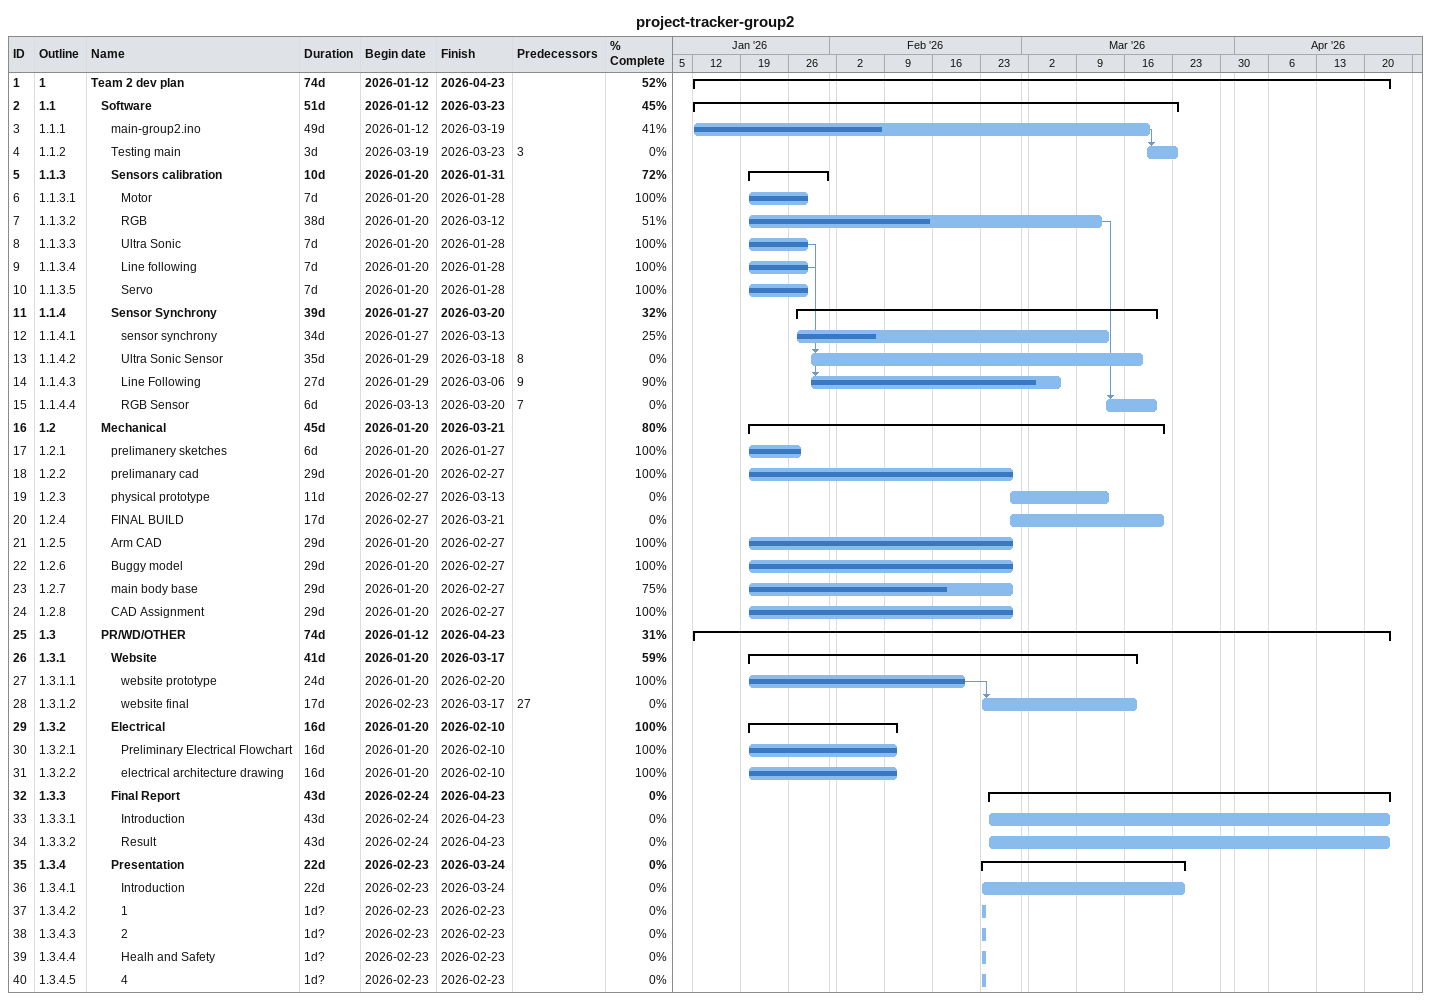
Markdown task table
project-tracker-group2

| ID | WBS | Task | Duration | Start | Finish | Predecessors | % complete |
|---|---|---|---|---|---|---|---|
| 1 | 1 | **Team 2 dev plan** | 74d | 2026-01-12 | 2026-04-23 |  | 52 |
| 2 | 1.1 | **Software** | 51d | 2026-01-12 | 2026-03-23 |  | 45 |
| 3 | 1.1.1 | main-group2.ino | 49d | 2026-01-12 | 2026-03-19 |  | 41 |
| 4 | 1.1.2 | Testing main | 3d | 2026-03-19 | 2026-03-23 | 3 | 0 |
| 5 | 1.1.3 | **Sensors calibration** | 10d | 2026-01-20 | 2026-01-31 |  | 72 |
| 6 | 1.1.3.1 | Motor | 7d | 2026-01-20 | 2026-01-28 |  | 100 |
| 7 | 1.1.3.2 | RGB | 38d | 2026-01-20 | 2026-03-12 |  | 51 |
| 8 | 1.1.3.3 | Ultra Sonic | 7d | 2026-01-20 | 2026-01-28 |  | 100 |
| 9 | 1.1.3.4 | Line following | 7d | 2026-01-20 | 2026-01-28 |  | 100 |
| 10 | 1.1.3.5 | Servo | 7d | 2026-01-20 | 2026-01-28 |  | 100 |
| 11 | 1.1.4 | **Sensor Synchrony** | 39d | 2026-01-27 | 2026-03-20 |  | 32 |
| 12 | 1.1.4.1 | sensor synchrony | 34d | 2026-01-27 | 2026-03-13 |  | 25 |
| 13 | 1.1.4.2 | Ultra Sonic Sensor | 35d | 2026-01-29 | 2026-03-18 | 8 | 0 |
| 14 | 1.1.4.3 | Line Following | 27d | 2026-01-29 | 2026-03-06 | 9 | 90 |
| 15 | 1.1.4.4 | RGB Sensor | 6d | 2026-03-13 | 2026-03-20 | 7 | 0 |
| 16 | 1.2 | **Mechanical** | 45d | 2026-01-20 | 2026-03-21 |  | 80 |
| 17 | 1.2.1 | prelimanery sketches | 6d | 2026-01-20 | 2026-01-27 |  | 100 |
| 18 | 1.2.2 | prelimanary cad | 29d | 2026-01-20 | 2026-02-27 |  | 100 |
| 19 | 1.2.3 | physical prototype | 11d | 2026-02-27 | 2026-03-13 |  | 0 |
| 20 | 1.2.4 | FINAL BUILD | 17d | 2026-02-27 | 2026-03-21 |  | 0 |
| 21 | 1.2.5 | Arm CAD | 29d | 2026-01-20 | 2026-02-27 |  | 100 |
| 22 | 1.2.6 | Buggy model | 29d | 2026-01-20 | 2026-02-27 |  | 100 |
| 23 | 1.2.7 | main body base | 29d | 2026-01-20 | 2026-02-27 |  | 75 |
| 24 | 1.2.8 | CAD Assignment | 29d | 2026-01-20 | 2026-02-27 |  | 100 |
| 25 | 1.3 | **PR/WD/OTHER** | 74d | 2026-01-12 | 2026-04-23 |  | 31 |
| 26 | 1.3.1 | **Website** | 41d | 2026-01-20 | 2026-03-17 |  | 59 |
| 27 | 1.3.1.1 | website prototype | 24d | 2026-01-20 | 2026-02-20 |  | 100 |
| 28 | 1.3.1.2 | website final | 17d | 2026-02-23 | 2026-03-17 | 27 | 0 |
| 29 | 1.3.2 | **Electrical** | 16d | 2026-01-20 | 2026-02-10 |  | 100 |
| 30 | 1.3.2.1 | Preliminary Electrical Flowchart | 16d | 2026-01-20 | 2026-02-10 |  | 100 |
| 31 | 1.3.2.2 | electrical architecture drawing | 16d | 2026-01-20 | 2026-02-10 |  | 100 |
| 32 | 1.3.3 | **Final Report** | 43d | 2026-02-24 | 2026-04-23 |  | 0 |
| 33 | 1.3.3.1 | Introduction | 43d | 2026-02-24 | 2026-04-23 |  | 0 |
| 34 | 1.3.3.2 | Result | 43d | 2026-02-24 | 2026-04-23 |  | 0 |
| 35 | 1.3.4 | **Presentation** | 22d | 2026-02-23 | 2026-03-24 |  | 0 |
| 36 | 1.3.4.1 | Introduction | 22d | 2026-02-23 | 2026-03-24 |  | 0 |
| 37 | 1.3.4.2 | 1 | 1d? | 2026-02-23 | 2026-02-23 |  | 0 |
| 38 | 1.3.4.3 | 2 | 1d? | 2026-02-23 | 2026-02-23 |  | 0 |
| 39 | 1.3.4.4 | Healh and Safety | 1d? | 2026-02-23 | 2026-02-23 |  | 0 |
| 40 | 1.3.4.5 | 4 | 1d? | 2026-02-23 | 2026-02-23 |  | 0 |
